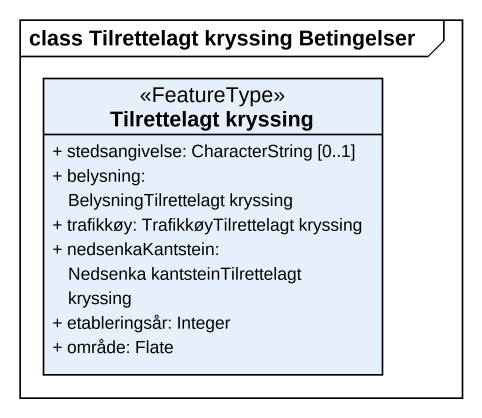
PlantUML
@startuml
mainframe class Tilrettelagt kryssing Betingelser
hide circle
hide empty members
skinparam classAttributeIconSize 0
class "Tilrettelagt kryssing" as Tilrettelagt_kryssing <<FeatureType>> {
  + stedsangivelse: CharacterString [0..1]
  + belysning: BelysningTilrettelagt kryssing
  + trafikkøy: TrafikkøyTilrettelagt kryssing
  + nedsenkaKantstein: Nedsenka kantsteinTilrettelagt kryssing
  + etableringsår: Integer
  + område: Flate
}
@enduml
